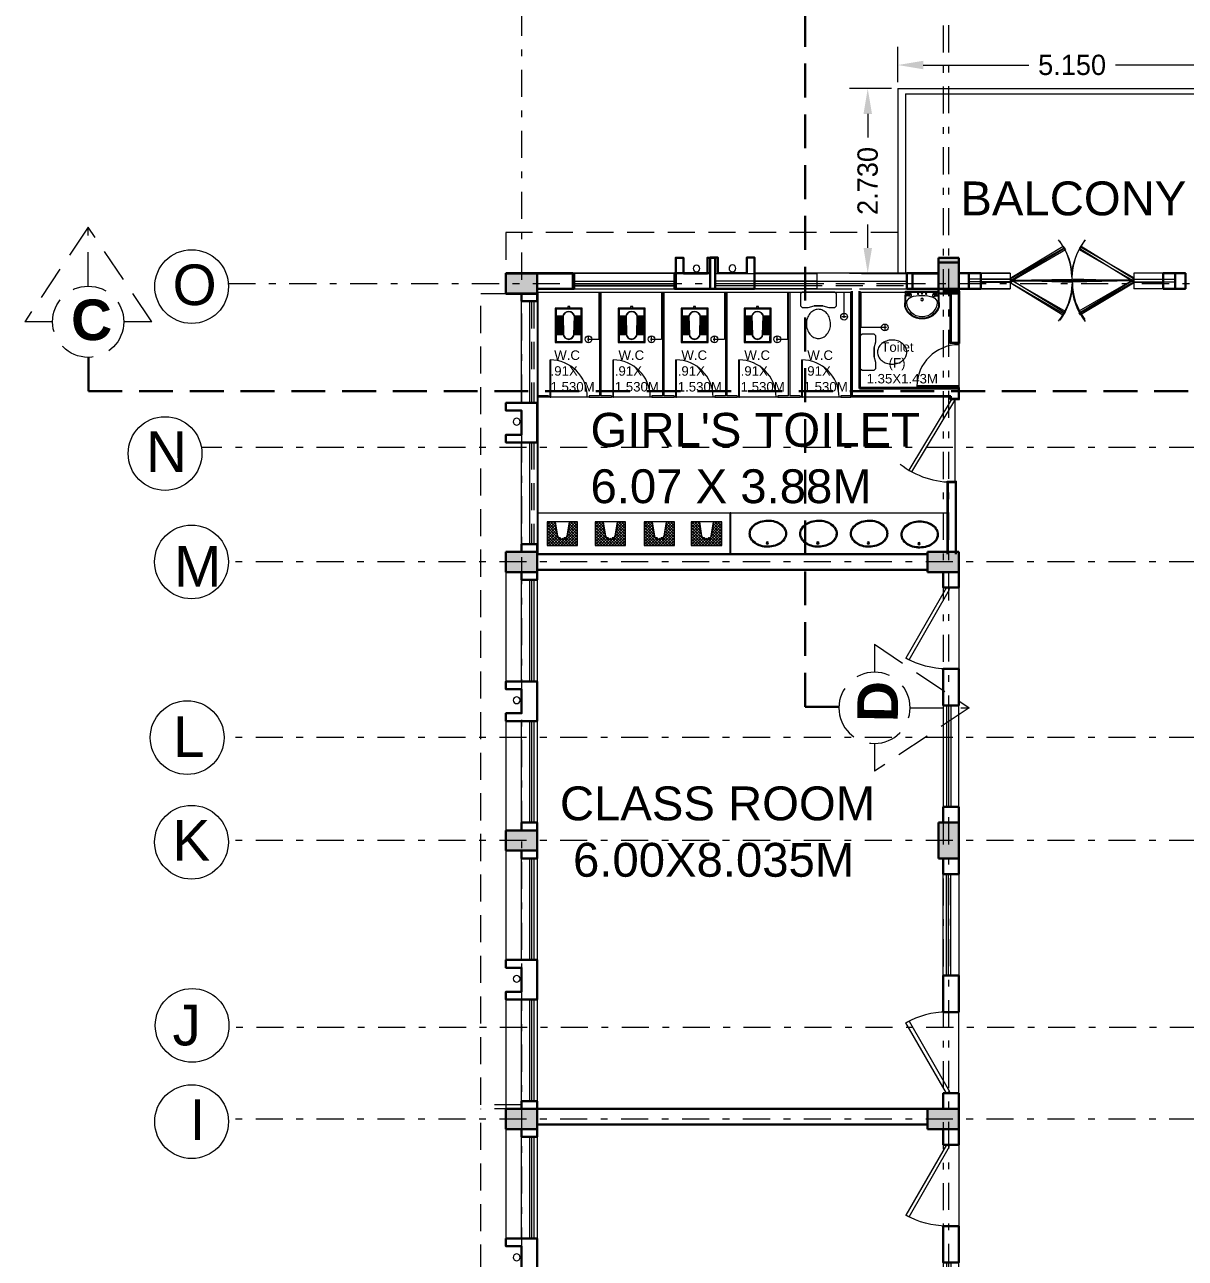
# Model space of a CAD drawing. Header units: millimetres. Extents: x 3614 to 12428, y -844 to 6844.
# Drawn here: x 5525.09 to 5542.24, y -312.44 to -294.22 of the extents above; entities that cross this region are included whole.
import ezdxf

# ---------------------------------------------------------------- set-up
doc = ezdxf.new("R2010")
doc.units = ezdxf.units.MM
doc.header["$LTSCALE"] = 40
doc.header["$MEASUREMENT"] = 0
doc.header["$PDMODE"] = 32
doc.header["$PDSIZE"] = 0.02
for name, pattern in [('CENTER2', [1.125, 0.75, -0.125, 0.125, -0.125]), ('DASHDOT', [1, 0.5, -0.25, 0, -0.25]), ('DASHED', [0.75, 0.5, -0.25]), ('DASHED2', [0.375, 0.25, -0.125])]:
    doc.linetypes.add(name, pattern=pattern)
doc.layers.get('0').update_dxf_attribs({"linetype": 'CONTINUOUS', "lineweight": 20})
doc.layers.get('Defpoints').update_dxf_attribs({"linetype": 'CONTINUOUS', "lineweight": 20})
for name, color, linetype, lineweight in [('CLL LEV.', 15, 'CONTINUOUS', 18), ('Column', 252, 'CONTINUOUS', 30), ('Column Hatch', 253, 'CONTINUOUS', 13), ('CUBICAL TOILET', 160, 'CONTINUOUS', 15), ('Dim', 220, 'CONTINUOUS', 15), ('Door', 54, 'CONTINUOUS', 18), ('elevation', 7, 'CONTINUOUS', 9), ('Fixture', 44, 'CONTINUOUS', 15), ('Furniture', 13, 'CONTINUOUS', 15), ('GRID', 134, 'DASHDOT', 13), ('GRID TEXT', 134, 'CENTER2', 13), ('Hidden', 30, 'DASHED', 18), ('Plaster', 141, 'CONTINUOUS', 5), ('Section', 72, 'DASHED2', 30), ('TEXT', 7, 'CONTINUOUS', 20), ('Ventilator', 6, 'DASHED', 18), ('Wall', 7, 'CONTINUOUS', 30), ('Window', 150, 'CONTINUOUS', 15), ('Window-Wall', 7, 'CONTINUOUS', 18)]:
    doc.layers.add(name, color=color, linetype=linetype, lineweight=lineweight)
doc.styles.add('DIM', font='arial.ttf')
doc.styles.add('L120', font='simplex.shx', dxfattribs={"height": 1})
doc.styles.add('Tabrej', font='GOTHIC.TTF')
doc.styles.add('Tabrej.', font='GOTHIC.TTF', dxfattribs={"height": 1})
doc.dimstyles.new('DIMEN', dxfattribs={"dimtxt": 0.2, "dimasz": 0.25, "dimexe": 0.18, "dimexo": 0.0625, "dimgap": 0.09, "dimtad": 0, "dimdec": 3, "dimzin": 0, "dimdsep": 46, "dimtxsty": 'Tabrej', "dimcen": 0, "dimclrd": 256, "dimclre": 256, "dimclrt": 7, "dimadec": 0, "dimazin": 0, "dimtfac": 1, "dimtdec": 3, "dimtofl": 0, "dimtmove": 0, "dimatfit": 1, "dimfxl": 0, "dimtolj": 1, "dimtzin": 0, "dimlwd": -1, "dimlwe": -1, "dimarcsym": 0})

# ---------------------------------------------------------------- blocks, each defined once
blk = doc.blocks.new('COLUMN 546')
at = {"layer": 'Column Hatch'}
h = blk.add_hatch(color=0, dxfattribs=at)
h.dxf.hatch_style = 1
h.paths.add_polyline_path([(0, 0), (0.3, 0), (0.3, 0.46), (0, 0.46)])
at = {"layer": 'Column'}
for p, q in [((0.3, 0.46), (0, 0.46)), ((0, 0.46), (0, 0)), ((0.3, 0), (0.3, 0.46)), ((0, 0), (0.3, 0))]:
    blk.add_line(p, q, dxfattribs=at)
blk = doc.blocks.new('VENT 2')
at = {"layer": 'Ventilator', "linetype": 'Continuous', "ltscale": 0.02}
for p, q in [((0, 0.182), (1.5, 0.182)), ((0, 0.152), (1.5, 0.152))]:
    blk.add_line(p, q, dxfattribs=at)
at = {"layer": 'Window-Wall'}
for p, q in [((0, 0.23), (1.5, 0.23)), ((0, 0), (0, 0.23)), ((1.5, 0.23), (1.5, 0)), ((0, 0.115), (1.5, 0.115)), ((1.5, 0), (0, 0))]:
    blk.add_line(p, q, dxfattribs=at)
blk = doc.blocks.new('*U18')
for p, q in [((0, 0), (0, -6)), ((40, 0), (40, -6))]:
    blk.add_line(p, q)
blk.add_lwpolyline([(0, 0), (34.64, 20), (35.52, 18.48), (0.87, -1.52)], close=True)
blk.add_arc((0, 0), 40, 0, 30)
blk = doc.blocks.new('DOOR1')
at = {"layer": 'Door'}
blk.add_line((0, 0), (1.2, 0), dxfattribs=at)
at = {"layer": 'Door', "xscale": 0.0300000000000013, "yscale": 0.0300000000000013, "zscale": 0.0300000000000013}
blk.add_blockref('*U18', (0, 0.18), dxfattribs=at)
blk = doc.blocks.new('class 1')
at = {"layer": 'Wall'}
for points in [[(0.23, -0.035), (0, -0.035), (0, -0.265), (0.23, -0.265), (0.23, -0.035)], [(0.23, -1.465), (0, -1.465), (0, -2.005), (0.23, -2.005), (0.23, -1.465)], [(0.23, -3.505), (0, -3.505), (0, -3.735), (0.23, -3.735), (0.23, -3.505)]]:
    blk.add_lwpolyline(points, dxfattribs=at)
at = {"layer": 'Wall', "rotation": 270}
for name, p in [('DOOR1', (0, -0.265)), ('VENT 2', (0, -2.005))]:
    blk.add_blockref(name, p, dxfattribs=at)
blk = doc.blocks.new('WINDOW 1')
at = {"layer": 'CLL LEV.'}
for p, q in [((-0.115, -0.23), (-0.115, -0.46)), ((1.615, -0.23), (1.615, -0.46)), ((-0.115, -0.46), (1.615, -0.46))]:
    blk.add_line(p, q, dxfattribs=at)
at = {"layer": 'Window'}
for p, q in [((0, -0.051), (1.5, -0.051)), ((0, -0.081), (1.5, -0.081))]:
    blk.add_line(p, q, dxfattribs=at)
at = {"layer": 'Window-Wall'}
for p, q in [((0, 0), (1.5, 0)), ((0, -0.23), (0, 0)), ((1.5, 0), (1.5, -0.23)), ((0, -0.115), (1.5, -0.115)), ((1.5, -0.23), (0, -0.23))]:
    blk.add_line(p, q, dxfattribs=at)
blk = doc.blocks.new('SHAFT2')
at = {"layer": 'Fixture'}
blk.add_circle((0.302, 0.307), 0.05, dxfattribs=at)
at = {"layer": 'Wall'}
blk.add_lwpolyline([(0, 0.585), (0.46, 0.585), (0.46, 0.47), (0.23, 0.47), (0.23, 0.115), (0.46, 0.115), (0.46, 0), (0, 0), (0, 0.585)], dxfattribs=at)
blk = doc.blocks.new('COLM 530')
at = {"layer": 'Column Hatch'}
h = blk.add_hatch(color=0, dxfattribs=at)
h.dxf.hatch_style = 1
h.paths.add_polyline_path([(5443.518, -633.795), (5443.218, -633.795), (5443.218, -634.325), (5443.518, -634.325)])
at = {"layer": 'Column'}
for p, q in [((5443.518, -633.795), (5443.218, -633.795)), ((5443.218, -633.795), (5443.218, -634.325)), ((5443.518, -634.325), (5443.518, -633.795)), ((5443.218, -634.325), (5443.518, -634.325))]:
    blk.add_line(p, q, dxfattribs=at)
blk = doc.blocks.new('Door - Left Hung 36 in.')
at = {"layer": 'Door'}
blk.add_line((0.75, -1.3), (35.93, -1.3), dxfattribs=at)
blk.add_lwpolyline([(0.75, -1.3), (0, 0), (31.18, 18), (31.93, 16.7)], close=True, dxfattribs=at)
blk.add_arc((0, 0), 36, 0, 37.31013, dxfattribs=at)
blk = doc.blocks.new('BDHVBFH')
at = {"layer": 'Section', "color": 7, "linetype": 'ByBlock', "lineweight": 20, "ltscale": 0.05}
for p, q in [((5432.399, -574.787), (5431.461, -576.186)), ((5432.399, -575.66), (5432.399, -574.787)), ((5433.338, -576.186), (5432.399, -574.787)), ((5431.873, -576.186), (5431.461, -576.186)), ((5433.338, -576.186), (5432.925, -576.186))]:
    blk.add_line(p, q, dxfattribs=at)
blk.add_circle((5432.399, -576.186), 0.526, dxfattribs=at)
blk = doc.blocks.new('SEC CC')
at = {"layer": 'Section', "ltscale": 0.05}
for p, q in [((5650.526, -526.426), (5650.526, -525.926)), ((5675.879, -526.426), (5675.879, -525.926)), ((5650.526, -526.426), (5675.879, -526.426))]:
    blk.add_line(p, q, dxfattribs=at)
at = {"layer": 'Section'}
for p in [(218.124, 50.786), (243.496, 50.786)]:
    blk.add_blockref('BDHVBFH', p, dxfattribs=at)
at = {"layer": 'Section', "char_height": 0.6, "attachment_point": 1, "rotation": 1.0017, "style": 'Tabrej'}
for s, insert in [('{\\fArial|b1|i0|c0|p34;C}', (5650.265, -525.077)), ("{\\fArial|b1|i0|c0|p34;C'}", (5675.585, -525.134))]:
    blk.add_mtext_dynamic_manual_height_columns(s, width=20.54056, gutter_width=5, heights=[0], dxfattribs=dict(at, insert=insert))
blk = doc.blocks.new('SEC DD')
at = {"layer": 'Section', "ltscale": 0.05}
for p, q in [((5719.78, -533.24), (5719.78, -532.74)), ((5733.893, -533.24), (5733.893, -532.74)), ((5719.78, -533.24), (5733.893, -533.24))]:
    blk.add_line(p, q, dxfattribs=at)
at = {"layer": 'Section'}
blk.add_blockref('BDHVBFH', (287.365, 43.972), dxfattribs=at)
at = {"layer": 'Section', "xscale": 0.8901284446376274, "yscale": 0.8901284446376274, "zscale": 0.8901284446376274}
blk.add_blockref('BDHVBFH', (898.22, -19.336), dxfattribs=at)
at = {"layer": 'Section', "char_height": 0.6, "attachment_point": 1, "rotation": 1.0017, "style": 'Tabrej'}
for s, insert in [('{\\fArial|b1|i0|c0|p34;D}', (5719.549, -531.871)), ("{\\fArial|b1|i0|c0|p34;D'}", (5733.532, -531.866))]:
    blk.add_mtext_dynamic_manual_height_columns(s, width=20.54056, gutter_width=5, heights=[0], dxfattribs=dict(at, insert=insert))
blk = doc.blocks.new('*D606')
at = {"layer": 'Defpoints', "color": 0, "ltscale": 0.05, "transparency": 16777216}
for p in [(5543.142, -294.813), (5537.992, -295.161), (5543.142, -295.161)]:
    blk.add_point(p, dxfattribs=at)
at = {"layer": 'Dim', "ltscale": 0.05, "transparency": 16777216}
for p, q in [((5537.992, -295.067), (5537.992, -294.543)), ((5543.142, -295.067), (5543.142, -294.543)), ((5538.367, -294.813), (5539.926, -294.813)), ((5542.767, -294.813), (5541.207, -294.813))]:
    blk.add_line(p, q, dxfattribs=at)
for points in [[(5538.367, -294.751), (5538.367, -294.876), (5537.992, -294.813)], [(5542.767, -294.751), (5542.767, -294.876), (5543.142, -294.813)]]:
    blk.add_solid(points, dxfattribs=at)
at = {"layer": 'Dim', "color": 7, "ltscale": 0.05, "transparency": 16777216, "insert": (5540.567, -294.813), "char_height": 0.3, "attachment_point": 5, "style": 'Tabrej'}
blk.add_mtext('\\A1;5.150', dxfattribs=at)
blk = doc.blocks.new('*D607')
at = {"layer": 'Defpoints', "color": 0, "ltscale": 0.05, "transparency": 16777216}
for p in [(5537.992, -295.161), (5537.547, -297.891), (5537.992, -297.891)]:
    blk.add_point(p, dxfattribs=at)
at = {"layer": 'Dim', "ltscale": 0.05, "transparency": 16777216}
for p, q in [((5537.898, -295.161), (5537.277, -295.161)), ((5537.547, -295.536), (5537.547, -295.883)), ((5537.547, -297.516), (5537.547, -297.169)), ((5537.898, -297.891), (5537.277, -297.891))]:
    blk.add_line(p, q, dxfattribs=at)
for points in [[(5537.485, -295.536), (5537.61, -295.536), (5537.547, -295.161)], [(5537.485, -297.516), (5537.61, -297.516), (5537.547, -297.891)]]:
    blk.add_solid(points, dxfattribs=at)
at = {"layer": 'Dim', "color": 7, "ltscale": 0.05, "transparency": 16777216, "insert": (5537.547, -296.526), "char_height": 0.3, "attachment_point": 5, "rotation": 90, "style": 'Tabrej'}
blk.add_mtext('\\A1;2.730', dxfattribs=at)
blk = doc.blocks.new('GRID TY6')
at = {"layer": 'GRID', "lineweight": 18, "ltscale": 0.02}
for p, q in [((5437.0578, -290.0307), (5437.0578, -340.9309)), ((5443.2878, -290.2754), (5443.2878, -340.9309)), ((5443.3678, -290.2724), (5443.3678, -340.9309)), ((5432.7255, -295.8856), (5508.2295, -295.8856)), ((5508.2295, -300.0006), (5432.7255, -300.0006)), ((5508.2295, -304.1156), (5432.7249, -304.1156)), ((5508.2295, -308.2306), (5432.7255, -308.2306))]:
    blk.add_line(p, q, dxfattribs=at)
at = {"layer": 'GRID', "color": 190, "lineweight": 18, "ltscale": 0.02}
for p, q in [((5508.2295, -298.3106), (5432.3268, -298.3106)), ((5508.2295, -302.5959), (5432.6614, -302.5959)), ((5508.2388, -306.8766), (5432.6783, -306.8766))]:
    blk.add_line(p, q, dxfattribs=at)
at = {"layer": 'GRID TEXT', "linetype": 'ByBlock', "lineweight": 20, "ltscale": 0.05}
for centre in [(5432.1828, -295.9325), (5432.1807, -300.0006), (5432.1807, -304.141), (5432.1826, -308.2692)]:
    blk.add_circle(centre, 0.5447, dxfattribs=at)
at = {"layer": 'GRID TEXT', "color": 190, "linetype": 'ByBlock', "lineweight": 20, "ltscale": 0.05}
for centre in [(5431.7893, -298.3993), (5432.1167, -302.5959), (5432.1901, -306.8479)]:
    blk.add_circle(centre, 0.5447, dxfattribs=at)
at = {"layer": 'GRID TEXT', "linetype": 'ByBlock', "lineweight": 20, "ltscale": 0.05, "char_height": 0.6, "attachment_point": 1, "style": 'Tabrej.'}
for s, insert in [('{\\fArial|b0|i0|c0|p34;O}', (5431.9008, -295.6064)), ('{\\fArial|b0|i0|c0|p34;M}', (5431.924, -299.7662))]:
    blk.add_mtext_dynamic_manual_height_columns(s, width=2.477927, gutter_width=5, heights=[0], dxfattribs=dict(at, insert=insert))
at = {"layer": 'GRID TEXT', "color": 190, "lineweight": 18, "ltscale": 0.05, "char_height": 0.6, "attachment_point": 1, "style": 'Tabrej.'}
for s, insert in [('{\\fArial|b0|i0|c0|p34;N}', (5431.5073, -298.0732)), ('{\\fArial|b0|i0|c0|p34;J}', (5431.9006, -306.5429))]:
    blk.add_mtext_dynamic_manual_height_columns(s, width=2.477927, gutter_width=5, heights=[0], dxfattribs=dict(at, insert=insert))
at = {"layer": 'GRID TEXT', "color": 190, "linetype": 'ByBlock', "lineweight": 20, "ltscale": 0.05, "insert": (5431.908, -302.2807), "char_height": 0.6, "attachment_point": 1, "style": 'Tabrej.'}
blk.add_mtext_dynamic_manual_height_columns('{\\fArial|b0|i0|c0|p34;L}', width=2.477927, gutter_width=5, heights=[0], dxfattribs=at)
at = {"layer": 'GRID TEXT', "lineweight": 18, "ltscale": 0.05, "char_height": 0.6, "attachment_point": 1, "style": 'Tabrej.'}
for s, insert in [('{\\fArial|b0|i0|c0|p34;K}', (5431.8987, -303.8149)), ('{\\fArial|b0|i0|c0|p34;I}', (5432.1532, -307.94))]:
    blk.add_mtext_dynamic_manual_height_columns(s, width=2.477927, gutter_width=5, heights=[0], dxfattribs=dict(at, insert=insert))
blk = doc.blocks.new('SHAFT')
at = {"layer": 'Fixture'}
blk.add_circle((-0.328, 0.302), 0.05, dxfattribs=at)
at = {"layer": 'Wall'}
blk.add_lwpolyline([(-0.655, 0), (-0.655, 0.46), (-0.54, 0.46), (-0.54, 0.23), (-0.115, 0.23), (-0.115, 0.46), (0, 0.46), (0, 0), (-0.655, 0)], dxfattribs=at)
blk = doc.blocks.new('RSA CL6')
for p, q in [((5.51, 3.48), (5.51, 7.28)), ((5.91, 3.47), (5.91, 7.28)), ((6.3, 3.46), (6.3, 7.28)), ((6.69, 3.45), (6.69, 7.28)), ((7.09, 3.44), (7.09, 7.28)), ((7.48, 3.43), (7.48, 7.28)), ((7.87, 3.42), (7.87, 7.28)), ((8.27, 3.41), (8.27, 7.28)), ((8.66, 3.4), (8.66, 7.28)), ((9.06, 3.39), (9.06, 7.28)), ((9.45, 3.38), (9.45, 7.28)), ((9.84, 3.37), (9.84, 7.28)), ((10.24, 3.36), (10.24, 7.28)), ((10.63, 3.35), (10.63, 7.28)), ((11.02, 3.34), (11.02, 7.28)), ((11.42, 3.33), (11.42, 7.28)), ((11.81, 3.32), (11.81, 7.28)), ((12.2, 3.31), (12.2, 7.28)), ((12.6, 3.31), (12.6, 7.28)), ((12.99, 3.3), (12.99, 7.28)), ((13.39, 3.29), (13.39, 7.28)), ((13.78, 3.28), (13.78, 7.28)), ((14.17, 3.27), (14.17, 7.28)), ((14.57, 3.26), (14.57, 7.28)), ((14.96, 3.25), (14.96, 7.28)), ((15.35, 3.24), (15.35, 7.28)), ((15.75, 3.23), (15.75, 7.28)), ((16.14, 3.22), (16.14, 7.28)), ((16.14, 7.28), (16.14, 3.22)), ((5.51, -7.28), (5.51, -3.47)), ((5.91, -7.28), (5.91, -3.45)), ((6.3, -7.28), (6.3, -3.44)), ((6.69, -7.28), (6.69, -3.43)), ((7.09, -7.28), (7.09, -3.42)), ((7.48, -7.28), (7.48, -3.41)), ((7.87, -7.28), (7.87, -3.4)), ((8.27, -7.28), (8.27, -3.39)), ((8.66, -7.28), (8.66, -3.38)), ((9.06, -7.28), (9.06, -3.37)), ((9.45, -7.28), (9.45, -3.36)), ((9.84, -7.28), (9.84, -3.34)), ((10.24, -7.28), (10.24, -3.33)), ((10.63, -7.28), (10.63, -3.32)), ((11.02, -7.28), (11.02, -3.31)), ((11.42, -7.28), (11.42, -3.3)), ((11.81, -7.28), (11.81, -3.29)), ((12.2, -7.28), (12.2, -3.28)), ((12.6, -7.28), (12.6, -3.27)), ((12.99, -7.28), (12.99, -3.26)), ((13.39, -7.28), (13.39, -3.24)), ((13.78, -7.28), (13.78, -3.23)), ((14.17, -7.28), (14.17, -3.22)), ((14.57, -7.28), (14.57, -3.21)), ((14.96, -7.28), (14.96, -3.2)), ((15.35, -7.28), (15.35, -3.19)), ((15.75, -7.28), (15.75, -3.18)), ((16.14, -3.17), (16.14, -7.28)), ((16.14, -7.28), (16.14, -3.17))]:
    blk.add_line(p, q)
for points in [[(0.79, 7.87), (20.87, 7.87), (20.87, -7.87), (0.79, -7.87)], [(1.38, 7.28), (20.28, 7.28), (20.28, -7.28), (1.38, -7.28)]]:
    blk.add_lwpolyline(points, close=True)
blk.add_lwpolyline([(0.79, -0.59), (0, -0.59), (0, 0.59), (0.79, 0.59)])
for points in [[(5.51, 3.48), (16.14, 3.22, -0.899983), (16.14, -3.17), (5.54, -3.47, -0.799392)], [(5.53, 3.28), (16.13, 3.02, -0.897689), (16.12, -2.97), (5.56, -3.27, -0.793494), (5.53, 3.28)]]:
    blk.add_lwpolyline(points, format="xyb", close=True)
blk = doc.blocks.new('ENGLISH SHEET')
at = {"layer": 'Fixture'}
for p, q in [((4663.798, 251.204), (4663.773, 251.179)), ((4663.773, 251.179), (4663.773, 250.696)), ((4663.976, 251.204), (4663.798, 251.204)), ((4664.002, 251.179), (4663.976, 251.204)), ((4664.002, 251.09), (4664.002, 251.179)), ((4663.976, 251.001), (4664.002, 251.09)), ((4663.976, 250.874), (4663.976, 251.001)), ((4663.976, 251.001), (4663.976, 250.874)), ((4664.002, 250.785), (4663.976, 250.874)), ((4664.002, 250.696), (4664.002, 250.785)), ((4663.773, 250.696), (4663.798, 250.67)), ((4663.798, 250.67), (4663.976, 250.67)), ((4663.976, 250.67), (4664.002, 250.696))]:
    blk.add_line(p, q, dxfattribs=at)
blk.add_lwpolyline([(4664.459, 250.937, 0.117036), (4664.443, 251.003, 0.104338), (4664.396, 251.063, 0.09029), (4664.321, 251.105, 0.09898), (4664.243, 251.115, 0.08237), (4664.159, 251.101, 0.09029), (4664.09, 251.063, 0.104338), (4664.043, 251.003, 0.117036), (4664.027, 250.937, 0.117036), (4664.043, 250.871, 0.104338), (4664.09, 250.811, 0.09029), (4664.159, 250.773, 0.08237), (4664.243, 250.759, 0.08237), (4664.327, 250.773, 0.09029), (4664.396, 250.811, 0.104338), (4664.443, 250.871, 0.117036)], format="xyb", close=True, dxfattribs=at)
blk = doc.blocks.new('RSA BASIN 9')
for points in [[(-0.1, -16.2, 0.340881), (10.04, -9, 0.074195), (10.06, -8.89), (9.53, 0), (-9.54, 0), (-10.02, -8.77, 0.082611), (-9.96, -9.15, 0.330812), (-0.1, -16.2)], [(0, -15.03, 0.391482), (8.86, -6.67, 0.252869), (6.53, -3.51, 0.087242), (0.02, -2.46, 0.079484), (-6.53, -3.51, 0.2542), (-8.82, -6.67, 0.39026), (0, -15.03)], [(-8.57, -1.96, -0.907437), (-8.45, -1.81), (-7.52, -2.57, -0.907437), (-7.64, -2.72)], [(-8.2, -1.64, -0.907437), (-8.07, -1.49), (-7.14, -2.25, -0.907437), (-7.27, -2.4)], [(-7.82, -1.32, -0.907437), (-7.7, -1.17), (-6.77, -1.93, -0.907437), (-6.89, -2.08)], [(7.82, -1.32, 0.907437), (7.7, -1.17), (6.77, -1.93, 0.907437), (6.89, -2.08)], [(8.2, -1.64, 0.907437), (8.07, -1.49), (7.14, -2.25, 0.907437), (7.27, -2.4)], [(8.57, -1.96, 0.907437), (8.45, -1.81), (7.52, -2.57, 0.907437), (7.64, -2.72)]]:
    blk.add_lwpolyline(points, format="xyb", close=True)
for points in [[(-5.93, -3.31), (-6.16, -2.95, -0.183787), (-6.22, -2.68, 0.126662), (-6.25, -2.43), (-6.59, -1.44, 0.35453), (-7.05, -0.98), (-8.75, -0.98, 0.414214), (-9.14, -1.37), (-9.56, -9.09, 0.329849), (-0.07, -15.81, 0.338736), (9.65, -8.94, 0.075632), (9.66, -8.82), (9.14, -1.37, 0.414214), (8.75, -0.98), (7.05, -0.98, 0.35453), (6.59, -1.44), (6.25, -2.43, 0.126662), (6.22, -2.68, -0.183787), (6.16, -2.95), (5.93, -3.31)], [(-6.18, -3.39), (-6.24, -3.29, 0.220542), (-6.52, -3.11), (-8.75, -2.78, -0.361119), (-9.19, -2.35)], [(6.18, -3.39), (6.24, -3.29, -0.220542), (6.52, -3.11), (8.75, -2.78, 0.358803), (9.21, -2.33, 0.358803)]]:
    blk.add_lwpolyline(points, format="xyb")
for centre, radius in [((-2.35, -1.56), 0.399), ((0, -4.82), 0.771), ((0, -4.82), 0.602), ((0, -1.23), 0.399), ((2.28, -1.51), 0.399)]:
    blk.add_circle(centre, radius)
blk = doc.blocks.new('RH 1200')
for p, q in [((21, 0), (21, 43.3)), ((21.7, 0), (21.7, 43.3)), ((-21.7, 0), (21.7, 0)), ((21.7, 0), (21, 0))]:
    blk.add_line(p, q)
at = {"extrusion": (0, 0, -1)}
blk.add_ellipse((21.7, 0), major_axis=(-30.6, 30.6), ratio=1, start_param=5.497787, end_param=7.068583, dxfattribs=at)
blk = doc.blocks.new('HJK')
at = {"layer": 'Door', "ltscale": 20}
blk.add_line((3658.233, -481.12), (3658.908, -481.12), dxfattribs=at)
at = {"layer": 'Door', "ltscale": 20, "xscale": 0.014287499999341, "yscale": 0.014287499999341, "zscale": 0.014287499999341, "rotation": 359.999999999943}
blk.add_blockref('RH 1200', (3658.571, -481.12), dxfattribs=at)
blk = doc.blocks.new('*X5')
at = {"color": 0}
for p, q in [((705, 323), (943, 561)), ((705, 365), (900, 561)), ((705, 408), (858, 561)), ((705, 450), (815, 561)), ((705, 493), (773, 561)), ((705, 535), (730, 561)), ((854, 419), (712, 561)), ((866, 449), (755, 561)), ((888, 469), (797, 561)), ((921, 479), (839, 561)), ((1145, 298), (882, 561)), ((899, 474), (985, 561)), ((1145, 340), (924, 561)), ((944, 477), (1027, 561)), ((1145, 383), (967, 561)), ((971, 462), (1070, 561)), ((990, 438), (1112, 561)), ((998, 404), (1145, 551)), ((1145, 425), (1009, 561)), ((1145, 467), (1051, 561)), ((1145, 510), (1094, 561)), ((1145, 552), (1136, 561)), ((848, 383), (705, 526)), ((842, 346), (705, 483)), ((835, 310), (705, 441)), ((705, 280), (858, 434)), ((829, 274), (705, 398)), ((705, 238), (847, 381)), ((1145, 255), (999, 401)), ((1004, 368), (1145, 508)), ((1011, 332), (1145, 466)), ((1017, 295), (1145, 423)), ((1023, 259), (1145, 381)), ((823, 237), (705, 356)), ((798, 221), (705, 314)), ((755, 221), (705, 271)), ((713, 221), (705, 229)), ((730, 221), (839, 330)), ((772, 221), (830, 279)), ((815, 221), (822, 228)), ((1137, 221), (1007, 350)), ((1095, 221), (1016, 299)), ((1052, 221), (1024, 248)), ((1029, 223), (1145, 339)), ((1069, 221), (1145, 296)), ((1112, 221), (1145, 254))]:
    blk.add_line(p, q, dxfattribs=at)
blk = doc.blocks.new('RSA CL7')
blk.add_lwpolyline([(8.86, 0), (-8.86, 0), (-8.86, -13.78), (-3.94, -13.78), (3.94, -13.78), (8.86, -13.78)], close=True)
blk.add_lwpolyline([(-4.1, -13.58), (-2.78, -5.72, -0.835943), (2.8, -5.76), (4.1, -13.58), (8.66, -13.58), (8.66, -0.2), (-8.66, -0.2), (-8.66, -13.58)], format="xyb", close=True)
blk.add_lwpolyline([(-3.94, -13.78), (-2.59, -5.75, -0.835548), (2.61, -5.79), (3.94, -13.78)], format="xyb")
for centre, start, end in [((-1.41, -4.14), 207.2135, 40.95643), ((-0.03, -3.6), 185.89987, 355.82489), ((1.47, -4.14), 140.99617, 329.34676)]:
    blk.add_arc(centre, 0.493, start, end)
at = {"xscale": 0.0393714285714286, "yscale": 0.0393714285714286, "zscale": 0.0393714285714286}
blk.add_blockref('*X5', (-36.41, -22.27), dxfattribs=at)
blk = doc.blocks.new('RSA BASIN 2')
for points in [[(10.67, -8.12, 0.12976), (9.97, -5.22, 0.106426), (7.61, -2.47, 0.084431), (4.27, -0.72, 0.073534), (0, 0, 0.073534), (-4.29, -0.55, 0.084431), (-7.7, -2.16, 0.106426), (-10.17, -4.82, 0.12976), (-10.98, -7.69, 0.12976), (-10.28, -10.59, 0.106426), (-7.92, -13.34, 0.084431), (-4.58, -15.09, 0.073534), (-0.31, -15.81, 0.073534), (3.98, -15.26, 0.084431), (7.39, -13.64, 0.106426), (9.85, -10.99, 0.12976)], [(10.08, -7.9, 0.119977), (9.45, -5.5, 0.106426), (7.25, -2.94, 0.084431), (4.08, -1.28, 0.073534), (-0.01, -0.59, 0.073534), (-4.13, -1.12, 0.084431), (-7.36, -2.65, 0.106426), (-9.66, -5.12, 0.12976), (-10.39, -7.7, 0.009633), (-10.39, -7.9, 0.119977), (-9.76, -10.31, 0.106426), (-7.57, -12.87, 0.084431), (-4.4, -14.53, 0.073534), (-0.3, -15.22, 0.073534), (3.82, -14.69, 0.084431), (7.05, -13.16, 0.106426), (9.35, -10.69, 0.12976), (10.08, -8.11, 0.009633)]]:
    blk.add_lwpolyline(points, format="xyb", close=True)
for radius in [0.7, 0.479]:
    blk.add_circle((-0.47, -2.53), radius)
blk = doc.blocks.new('rtg')
at = {"layer": 'Door', "ltscale": 0.05}
blk.add_line((5064.361, -255.623), (5064.361, -256.826), dxfattribs=at)
at = {"layer": 'Door'}
blk.add_lwpolyline([(5064.361, -255.623), (5064.317, -255.597), (5063.682, -256.65), (5063.726, -256.676)], close=True, dxfattribs=at)
blk.add_arc((5064.319, -255.593), 1.234, 231.6585, 271.9391, dxfattribs=at)
blk = doc.blocks.new('rfrwef')
at = {"layer": 'Plaster', "ltscale": 0.05}
for p, q in [((5058.973, -260.239), (5063.598, -260.239)), ((5058.973, -260.239), (5058.973, -264.098)), ((5063.598, -261.789), (5063.598, -260.239)), ((5063.737, -260.237), (5064.891, -260.237)), ((5063.737, -261.65), (5063.737, -260.237)), ((5065.203, -260.225), (5065.203, -260.999)), ((5065.064, -260.999), (5065.064, -260.26)), ((5065.203, -260.999), (5065.064, -260.999)), ((5065.203, -261.65), (5063.737, -261.65)), ((5065.203, -261.827), (5065.203, -261.65)), ((5065.064, -261.789), (5063.598, -261.789)), ((5065.064, -261.827), (5065.064, -261.789)), ((5065.064, -261.827), (5065.203, -261.827)), ((5065.019, -264.109), (5065.019, -263.032)), ((5065.019, -263.032), (5065.158, -263.032)), ((5065.158, -264.109), (5065.158, -263.032)), ((5058.973, -264.098), (5064.731, -264.098))]:
    blk.add_line(p, q, dxfattribs=at)

msp = doc.modelspace()

# ---------------------------------------------------------------- linework, layer by layer
at = {"ltscale": 0.05}
msp.add_line((5537.2988, -299.6094), (5537.2988, -299.6094), dxfattribs=at)
at = {"layer": 'CLL LEV.'}
for p, q in [((5532.4318, -299.9191), (5532.2018, -299.9191)), ((5532.4318, -299.9191), (5532.2018, -299.9191)), ((5532.4318, -300.2741), (5532.2018, -300.2741)), ((5532.4318, -300.2741), (5532.2018, -300.2741)), ((5532.4318, -302.0041), (5532.2018, -302.0041))]:
    msp.add_line(p, q, dxfattribs=at)
at = {"layer": 'CUBICAL TOILET', "ltscale": 0.01}
for p, q in [((5533.5838, -298.1682), (5533.5838, -299.6982)), ((5533.6038, -298.1682), (5533.6038, -299.6982)), ((5534.5138, -298.1682), (5534.5138, -299.6982)), ((5534.5338, -298.1682), (5534.5338, -299.6982)), ((5535.4438, -298.1682), (5535.4438, -299.6982)), ((5535.4638, -298.1682), (5535.4638, -299.6982)), ((5536.3738, -298.1682), (5536.3738, -299.6982)), ((5536.3938, -298.1682), (5536.3938, -299.6982)), ((5532.8288, -299.6982), (5532.6738, -299.6982)), ((5532.8288, -299.7182), (5532.6738, -299.7182)), ((5532.8288, -299.6982), (5532.8288, -299.7182)), ((5533.5838, -299.6982), (5533.4288, -299.6982)), ((5533.4288, -299.6982), (5533.4288, -299.7182)), ((5533.4288, -299.7182), (5533.7588, -299.7182)), ((5533.7588, -299.6982), (5533.6038, -299.6982)), ((5533.7588, -299.6982), (5533.7588, -299.7182)), ((5534.5138, -299.6982), (5534.3588, -299.6982)), ((5534.3588, -299.6982), (5534.3588, -299.7182)), ((5534.3588, -299.7182), (5534.6888, -299.7182)), ((5534.6888, -299.6982), (5534.5338, -299.6982)), ((5534.6888, -299.6982), (5534.6888, -299.7182)), ((5535.4438, -299.6982), (5535.2888, -299.6982)), ((5535.2888, -299.6982), (5535.2888, -299.7182)), ((5535.2888, -299.7182), (5535.6188, -299.7182)), ((5535.6188, -299.6982), (5535.4638, -299.6982)), ((5535.6188, -299.6982), (5535.6188, -299.7182)), ((5536.3738, -299.6982), (5536.2188, -299.6982)), ((5536.2188, -299.6982), (5536.2188, -299.7182)), ((5536.2188, -299.7182), (5536.5488, -299.7182)), ((5536.3938, -299.6214), (5536.3938, -299.6414)), ((5536.5488, -299.6982), (5536.3938, -299.6982)), ((5536.5488, -299.6982), (5536.5488, -299.7182)), ((5537.2988, -299.6982), (5537.1488, -299.6982)), ((5537.1488, -299.6982), (5537.1488, -299.7182)), ((5537.1488, -299.7182), (5537.2989, -299.7182))]:
    msp.add_line(p, q, dxfattribs=at)
at = {"layer": 'CUBICAL TOILET', "ltscale": 0.05}
for p, q in [((5535.5139, -302.0271), (5535.5139, -301.429)), ((5535.5264, -301.429), (5535.5139, -301.429)), ((5535.5264, -302.0271), (5535.5264, -301.429))]:
    msp.add_line(p, q, dxfattribs=at)
at = {"layer": 'Door'}
for p, q in [((5539.6536, -297.9928), (5541.4732, -298.0033)), ((5541.4801, -297.9907), (5539.6605, -298.0012))]:
    msp.add_line(p, q, dxfattribs=at)
at = {"layer": 'Door', "ltscale": 20}
msp.add_line((5538.8921, -298.9159), (5538.8921, -299.5909), dxfattribs=at)
at = {"layer": 'Fixture'}
for p, q in [((5532.6738, -301.429), (5535.5139, -301.429)), ((5535.5264, -301.429), (5538.7319, -301.429))]:
    msp.add_line(p, q, dxfattribs=at)
at = {"layer": 'Furniture', "ltscale": 0.05}
for p, q in [((5533.5713, -298.1682), (5533.5713, -298.8653)), ((5534.5013, -298.1682), (5534.5013, -298.8653)), ((5535.4313, -298.1682), (5535.4313, -298.8653)), ((5536.3613, -298.1682), (5536.3613, -298.8653)), ((5537.1977, -298.5467), (5537.1977, -298.1682)), ((5537.4479, -298.6893), (5537.4479, -298.1661)), ((5537.2318, -298.5308), (5537.1635, -298.5308)), ((5537.8264, -298.6893), (5537.4479, -298.6893)), ((5537.7986, -298.6552), (5537.7986, -298.7235)), ((5533.4055, -298.8653), (5533.5713, -298.8653)), ((5533.4213, -298.8994), (5533.4213, -298.8311)), ((5534.3355, -298.8653), (5534.5013, -298.8653)), ((5534.3513, -298.8994), (5534.3513, -298.8311)), ((5535.2655, -298.8653), (5535.4313, -298.8653)), ((5535.2813, -298.8994), (5535.2813, -298.8311)), ((5536.1013, -298.8931), (5536.1013, -298.8248)), ((5536.1955, -298.8653), (5536.3613, -298.8653)), ((5536.2113, -298.8994), (5536.2113, -298.8311))]:
    msp.add_line(p, q, dxfattribs=at)
for centre in [(5537.1977, -298.5308), (5537.7986, -298.6893), (5533.4213, -298.8653), (5534.3513, -298.8653), (5535.2813, -298.8653), (5536.2113, -298.8653)]:
    msp.add_circle(centre, 0.05, dxfattribs=at)
at = {"layer": 'Hidden', "ltscale": 0.02}
for p, q in [((5537.9918, -297.2891), (5532.2018, -297.2891)), ((5532.2018, -297.2891), (5532.2018, -297.8891)), ((5531.8318, -310.1721), (5531.8318, -298.1912)), ((5532.2018, -298.1912), (5531.8318, -298.1912)), ((5532.4318, -310.1721), (5531.8318, -310.1721)), ((5531.8318, -339.0391), (5531.8318, -310.2341)), ((5532.4318, -310.2341), (5531.8318, -310.2341))]:
    msp.add_line(p, q, dxfattribs=at)
at = {"layer": 'Ventilator', "ltscale": 0.02}
for p, q in [((5535.8743, -298.0411), (5538.1243, -298.0411)), ((5535.8743, -298.0711), (5538.1243, -298.0711)), ((5532.5808, -298.3041), (5532.5808, -299.8041)), ((5532.6108, -298.3041), (5532.6108, -299.8041)), ((5532.5808, -300.3891), (5532.5808, -301.8891)), ((5532.6108, -300.3891), (5532.6108, -301.8891))]:
    msp.add_line(p, q, dxfattribs=at)
at = {"layer": 'Wall', "lineweight": 20, "ltscale": 0.05}
for p, q in [((5537.9919, -295.1612), (5537.9918, -297.8912)), ((5537.9919, -295.1612), (5543.1418, -295.1612)), ((5538.1069, -295.2412), (5538.1068, -297.8912)), ((5538.1069, -295.2412), (5543.0268, -295.2412))]:
    msp.add_line(p, q, dxfattribs=at)
at = {"layer": 'Wall', "ltscale": 0.05}
for p, q in [((5537.3108, -299.7061), (5537.3106, -298.1562)), ((5537.4258, -299.5911), (5537.4256, -298.1562)), ((5538.777, -298.9159), (5538.7771, -298.1891)), ((5538.8918, -298.1891), (5538.8918, -298.9159)), ((5538.8921, -298.9159), (5538.7771, -298.9159)), ((5538.892, -298.9159), (5538.7771, -298.9159)), ((5538.8921, -299.5909), (5537.4258, -299.5911)), ((5538.8921, -299.7441), (5538.8921, -299.5909)), ((5538.7771, -299.7059), (5537.3108, -299.7061)), ((5538.7651, -299.7059), (5538.7651, -299.7059)), ((5538.7771, -299.7441), (5538.7771, -299.7059)), ((5538.7771, -299.7179), (5538.7771, -299.7179)), ((5538.7771, -299.7441), (5538.8921, -299.7441)), ((5538.732, -302.0385), (5538.7318, -300.9727)), ((5538.7318, -300.9735), (5538.8468, -300.9734)), ((5538.847, -302.0385), (5538.8468, -300.9734))]:
    msp.add_line(p, q, dxfattribs=at)
at = {"layer": 'Wall'}
for p, q in [((5538.6618, -298.1562), (5538.8918, -298.1562)), ((5532.6618, -302.0391), (5538.4318, -302.0391)), ((5538.4318, -302.2691), (5532.6618, -302.2691)), ((5532.6618, -302.2691), (5538.4318, -302.2691)), ((5538.6618, -306.5341), (5538.8918, -306.5341)), ((5538.4318, -310.2341), (5532.6618, -310.2341)), ((5538.4318, -310.4641), (5532.6618, -310.4641))]:
    msp.add_line(p, q, dxfattribs=at)
for points in [[(5532.6618, -298.1191), (5532.6618, -297.8891), (5533.1906, -297.8891), (5533.1906, -298.1191), (5532.6618, -298.1191)], [(5534.6906, -298.1191), (5534.6906, -297.8891), (5535.2193, -297.8891), (5535.2193, -298.1191), (5534.6906, -298.1191)], [(5538.1243, -298.1191), (5538.1243, -297.8891), (5538.5918, -297.8891), (5538.5918, -298.1191), (5538.1243, -298.1191)], [(5532.4318, -298.1891), (5532.4318, -298.3041), (5532.6618, -298.3041), (5532.6618, -298.1891), (5532.4318, -298.1891)], [(5532.4318, -298.3041), (5532.4318, -298.1891), (5532.6618, -298.1891), (5532.6618, -298.3041), (5532.4318, -298.3041)], [(5532.4318, -298.1891), (5532.4318, -298.3041), (5532.6618, -298.3041), (5532.6618, -298.1891), (5532.4318, -298.1891)], [(5532.4318, -298.3041), (5532.4318, -298.1891), (5532.6618, -298.1891), (5532.6618, -298.3041), (5532.4318, -298.3041)], [(5532.4318, -302.0041), (5532.4318, -301.8891), (5532.6618, -301.8891), (5532.6618, -302.0041), (5532.4318, -302.0041)], [(5532.4318, -302.0041), (5532.4318, -301.8891), (5532.6618, -301.8891), (5532.6618, -302.0041), (5532.4318, -302.0041)], [(5532.4318, -302.3041), (5532.4318, -302.4191), (5532.6618, -302.4191), (5532.6618, -302.3041), (5532.4318, -302.3041)], [(5532.4318, -302.4191), (5532.4318, -302.3041), (5532.6618, -302.3041), (5532.6618, -302.4191), (5532.4318, -302.4191)], [(5538.6618, -302.3041), (5538.8918, -302.3041), (5538.8918, -302.5341), (5538.6618, -302.5341), (5538.6618, -302.3041)], [(5538.6618, -303.7341), (5538.8918, -303.7341), (5538.8918, -304.2741), (5538.6618, -304.2741), (5538.6618, -303.7341)], [(5538.6618, -305.7741), (5538.8918, -305.7741), (5538.8918, -306.0041), (5538.6618, -306.0041), (5538.6618, -305.7741)], [(5532.4318, -306.1191), (5532.4318, -306.0041), (5532.6618, -306.0041), (5532.6618, -306.1191), (5532.4318, -306.1191)], [(5532.4318, -306.4191), (5532.4318, -306.5341), (5532.6618, -306.5341), (5532.6618, -306.4191), (5532.4318, -306.4191)], [(5532.4318, -306.5341), (5532.4318, -306.4191), (5532.6618, -306.4191), (5532.6618, -306.5341), (5532.4318, -306.5341)], [(5538.6618, -306.7641), (5538.8918, -306.7641), (5538.8918, -306.5341), (5538.6618, -306.5341), (5538.6618, -306.7641)], [(5538.6618, -308.8041), (5538.8918, -308.8041), (5538.8918, -308.2641), (5538.6618, -308.2641), (5538.6618, -308.8041)], [(5532.4318, -310.2341), (5532.4318, -310.1191), (5532.6618, -310.1191), (5532.6618, -310.2341), (5532.4318, -310.2341)], [(5538.6618, -310.2341), (5538.8918, -310.2341), (5538.8918, -310.0041), (5538.6618, -310.0041), (5538.6618, -310.2341)], [(5532.4318, -310.5341), (5532.4318, -310.6491), (5532.6618, -310.6491), (5532.6618, -310.5341), (5532.4318, -310.5341)], [(5532.4318, -310.6491), (5532.4318, -310.5341), (5532.6618, -310.5341), (5532.6618, -310.6491), (5532.4318, -310.6491)]]:
    msp.add_lwpolyline(points, dxfattribs=at)
at = {"layer": 'Wall', "ltscale": 0.05}
for points in [[(5533.2093, -298.1215), (5532.6618, -298.1215), (5532.6618, -297.8912), (5533.2093, -297.8912)], [(5538.2068, -297.8912), (5538.5918, -297.8912), (5538.5918, -298.1211), (5538.2068, -298.1211)], [(5538.8919, -297.887), (5539.0419, -297.887), (5539.0419, -298.1191), (5538.8919, -298.1191)], [(5542.2419, -297.887), (5542.0919, -297.887), (5542.0919, -298.1191), (5542.2419, -298.1191)]]:
    msp.add_lwpolyline(points, close=True, dxfattribs=at)
for points in [[(5539.2194, -298.1191), (5538.8919, -298.1191), (5538.8919, -297.8891), (5539.2194, -297.8891), (5539.2194, -298.1191)], [(5541.9143, -298.1191), (5542.2418, -298.1191), (5542.2418, -297.8891), (5541.9143, -297.8891), (5541.9143, -298.1191)]]:
    msp.add_lwpolyline(points, dxfattribs=at)
at = {"layer": 'Window', "ltscale": 0.05}
for p, q in [((5539.6512, -297.8891), (5539.2194, -297.8891)), ((5539.6512, -297.8891), (5539.6512, -298.1191)), ((5541.9143, -297.8891), (5541.4798, -297.8891)), ((5541.4798, -297.8891), (5541.4798, -298.1191)), ((5539.6539, -297.9759), (5539.0419, -297.9759)), ((5539.6539, -298.0176), (5539.0419, -298.0176)), ((5539.2194, -297.978), (5539.6512, -297.978)), ((5539.2194, -298.0197), (5539.6512, -298.0197)), ((5539.6512, -298.1191), (5539.2194, -298.1191)), ((5541.4798, -297.978), (5541.9143, -297.978)), ((5541.4798, -298.0197), (5541.9143, -298.0197)), ((5541.9143, -298.1191), (5541.4798, -298.1191)), ((5541.4799, -297.9759), (5542.0919, -297.9759)), ((5541.4799, -298.0176), (5542.0919, -298.0176))]:
    msp.add_line(p, q, dxfattribs=at)
at = {"layer": 'Window-Wall'}
for p, q in [((5532.6618, -297.8891), (5535.2193, -297.8891)), ((5533.1906, -297.8891), (5533.0756, -297.8891)), ((5534.6906, -297.8891), (5534.8056, -297.8891)), ((5538.1243, -297.8891), (5535.8743, -297.8891)), ((5535.8743, -297.8891), (5535.8743, -298.1191)), ((5537.4568, -297.8912), (5538.2068, -297.8912)), ((5538.1243, -298.1191), (5538.1243, -297.8891)), ((5538.1243, -297.8891), (5538.2393, -297.8891)), ((5538.1243, -297.8912), (5538.2393, -297.8912)), ((5538.2068, -297.8912), (5538.2068, -298.1212)), ((5535.8743, -298.0041), (5538.1243, -298.0041)), ((5535.8743, -298.1191), (5537.3106, -298.1191)), ((5537.4256, -298.1191), (5538.1243, -298.1191)), ((5532.4318, -298.3041), (5532.6618, -298.3041)), ((5532.4318, -299.8041), (5532.4318, -298.3041)), ((5532.4318, -298.3041), (5532.6618, -298.3041)), ((5532.5468, -298.3041), (5532.5468, -299.8041)), ((5532.6618, -298.3041), (5532.6618, -299.8041)), ((5532.6618, -299.8041), (5532.4318, -299.8041)), ((5532.6618, -299.8041), (5532.4318, -299.8041)), ((5532.4318, -301.8891), (5532.4318, -300.3891)), ((5532.4318, -300.3891), (5532.6618, -300.3891)), ((5532.4318, -301.8891), (5532.4318, -300.3891)), ((5532.4318, -300.3891), (5532.6618, -300.3891)), ((5532.5468, -300.3891), (5532.5468, -301.8891)), ((5532.6618, -300.3891), (5532.6618, -301.8891)), ((5532.6618, -301.8891), (5532.4318, -301.8891)), ((5532.6618, -301.8891), (5532.4318, -301.8891))]:
    msp.add_line(p, q, dxfattribs=at)
at = {"layer": 'Window-Wall', "ltscale": 0.05}
for p, q in [((5539.0419, -297.887), (5539.6539, -297.887)), ((5539.6539, -297.887), (5539.6539, -298.1191)), ((5542.0919, -297.887), (5541.4799, -297.887)), ((5541.4799, -297.887), (5541.4799, -298.1191)), ((5539.0422, -298.1191), (5539.6539, -298.1191)), ((5542.0915, -298.1191), (5541.4799, -298.1191))]:
    msp.add_line(p, q, dxfattribs=at)

# ---------------------------------------------------------------- block references
for name, p in [('GRID TY6', (95.374, -2.1535)), ('COLM 530', (95.374, 327.7908))]:
    msp.add_blockref(name, p)
at = {"linetype": 'ByBlock', "extrusion": (0, 0, -1), "zscale": -1, "rotation": 90.00000000000001}
msp.add_blockref('SHAFT2', (-5534.7093, -298.1215), dxfattribs=at)
at = {"color": 7, "extrusion": (0, 0, -1), "zscale": -1}
msp.add_blockref('COLUMN 546', (-5538.8918, -298.1212), dxfattribs=at)
at = {"color": 7, "extrusion": (0, 0, -1), "zscale": -1, "rotation": 270}
msp.add_blockref('COLUMN 546', (-5532.6618, -297.8912), dxfattribs=at)
at = {"linetype": 'ByBlock', "xscale": -1}
for name, p in [('SHAFT2', (5532.6618, -300.3891)), ('class 1', (5538.8918, -310.4991))]:
    msp.add_blockref(name, p, dxfattribs=at)
at = {"color": 7, "extrusion": (0, 0, -1), "xscale": -1, "zscale": -1, "rotation": 270}
for p in [(-5532.6618, -302.3041), (-5538.8918, -302.3041), (-5532.6618, -306.4191), (-5532.6618, -310.5341), (-5538.8918, -310.5341)]:
    msp.add_blockref('COLUMN 546', p, dxfattribs=at)
at = {"linetype": 'ByBlock', "extrusion": (0, 0, -1), "zscale": -1}
for p in [(-5532.6618, -304.5041), (-5532.6618, -308.6191), (-5532.6618, -312.7341)]:
    msp.add_blockref('SHAFT2', p, dxfattribs=at)
at = {"layer": 'CLL LEV.', "rotation": 270}
for p in [(5532.6618, -302.4191), (5532.6618, -304.5041), (5532.6618, -306.5341), (5532.6618, -308.6191), (5532.6618, -310.6491)]:
    msp.add_blockref('WINDOW 1', p, dxfattribs=at)
at = {"layer": 'Door'}
for p, xscale, yscale, zscale, rotation in [((5539.6538, -297.9604), 0.02527777777113461, 0.02527777777113461, 0.02527777777113461, 1.06437811854871), ((5539.6607, -298.0327), -0.0252777777711346, 0.0252777777711346, 0.0252777777711346, 180), ((5541.473, -298.0348), 0.0252777777711346, 0.0252777777711346, 0.0252777777711346, 181.0643781177836)]:
    msp.add_blockref('Door - Left Hung 36 in.', p, dxfattribs=dict(at, xscale=xscale, yscale=yscale, zscale=zscale, rotation=rotation))
at = {"layer": 'Door', "extrusion": (0, 0, -1), "xscale": -0.0252777777711346, "yscale": 0.0252777777711346, "zscale": -0.0252777777711346}
msp.add_blockref('Door - Left Hung 36 in.', (-5539.6603, -297.968), dxfattribs=at)
at = {"layer": 'Door', "extrusion": (0, 0, -1)}
for p, xscale, yscale, zscale, rotation in [((-5541.4733, -297.97), 0.0252777777711346, 0.0252777777711346, -0.0252777777770783, 1.671958642822663), ((-5539.6534, -298.0251), 0.02527777777113459, 0.02527777777113459, -0.0252777777770783, 181.6719586420575), ((-5541.4803, -298.0231), -0.0252777777711346, 0.0252777777711346, -0.0252777777711346, 180)]:
    msp.add_blockref('Door - Left Hung 36 in.', p, dxfattribs=dict(at, xscale=xscale, yscale=yscale, zscale=zscale, rotation=rotation))
at = {"layer": 'Door'}
for name, p, xscale, yscale, zscale in [('Door - Left Hung 36 in.', (5541.4799, -297.9583), -0.0252777777711346, 0.0252777777711346, 0.0252777777711346), ('HJK', (8785.1918, 127.9439), -0.8888888890196541, 0.8888888890196541, 0.8888888890196541), ('HJK', (8786.1218, 127.9439), -0.8888888890196541, 0.8888888890196541, 0.8888888890196541), ('HJK', (8787.0518, 127.9439), -0.8888888890196541, 0.8888888890196541, 0.8888888890196541), ('HJK', (8787.9818, 127.9439), -0.8888888890196541, 0.8888888890196541, 0.8888888890196541), ('HJK', (8788.9118, 127.9439), -0.8888888890196541, 0.8888888890196541, 0.8888888890196541)]:
    msp.add_blockref(name, p, dxfattribs=dict(at, xscale=xscale, yscale=yscale, zscale=zscale))
at = {"layer": 'Door', "ltscale": 20, "extrusion": (0, 0, -1), "xscale": 0.0142875000055938, "yscale": 0.0142875000055938, "zscale": -0.0142875000055938, "rotation": 270.0000000145891}
msp.add_blockref('RH 1200', (-5538.8921, -299.2538), dxfattribs=at)
at = {"layer": 'Door'}
msp.add_blockref('rtg', (474.4737, -44.1475), dxfattribs=at)
at = {"layer": 'elevation'}
for p, rotation in [((5286.1249, 4365.618), 269.9970129361768), ((873.7054, -550.7461), 0.009270144854650305)]:
    msp.add_blockref('ENGLISH SHEET', p, dxfattribs=dict(at, rotation=rotation))
at = {"layer": 'Fixture', "extrusion": (0, 0, -1), "xscale": 0.0253999999957461, "yscale": 0.0253999999957461, "zscale": -0.0253999999957461, "rotation": 270.0029870639997}
for p in [(-5533.1288, -298.3827), (-5534.0588, -298.3827), (-5534.9888, -298.3827), (-5535.9188, -298.3827)]:
    msp.add_blockref('RSA CL6', p, dxfattribs=at)
at = {"layer": 'Fixture', "yscale": 0.0253999999949883}
for name, p, xscale, zscale, rotation in [('RSA CL7', (5533.034, -301.9133), 0.0253999999949883, 0.0253999999949883, 180), ('RSA CL7', (5533.744, -301.9133), 0.0253999999949883, 0.0253999999949883, 180), ('RSA CL7', (5534.4665, -301.9133), 0.0253999999949883, 0.0253999999949883, 180), ('RSA CL7', (5535.164, -301.9133), 0.0253999999949883, 0.0253999999949883, 180), ('RSA BASIN 2', (5536.0729, -301.9372), -0.0253999999967459, 0.0253999999956289, 179.2553980474158), ('RSA BASIN 2', (5536.8208, -301.9372), -0.0253999999967459, 0.0253999999956289, 179.2553980474158), ('RSA BASIN 2', (5537.5688, -301.9372), -0.0253999999967459, 0.0253999999956289, 179.2553980474158), ('RSA BASIN 2', (5538.3167, -301.9492), -0.0253999999967459, 0.0253999999956289, 179.2553980474158)]:
    msp.add_blockref(name, p, dxfattribs=dict(at, xscale=xscale, zscale=zscale, rotation=rotation))
at = {"layer": 'Furniture', "ltscale": 10000, "extrusion": (0, 0, -1), "xscale": 0.0254326166754069, "yscale": 0.0254326166754069, "zscale": -0.0254326166754069, "rotation": 359.9907298551582}
msp.add_blockref('RSA BASIN 9', (-5538.3493, -298.1531), dxfattribs=at)
at = {"layer": 'Plaster'}
msp.add_blockref('rfrwef', (473.701, -37.9294), dxfattribs=at)
at = {"layer": 'Section', "xscale": -1, "rotation": 270}
msp.add_blockref('SEC DD', (6069.8611, -6024.0731), dxfattribs=at)
at = {"layer": 'Section'}
msp.add_blockref('SEC CC', (-124.4949, 226.7939), dxfattribs=at)
at = {"layer": 'Wall', "extrusion": (0, 0, -1), "zscale": -1}
msp.add_blockref('SHAFT', (-5535.2193, -298.1191), dxfattribs=at)
at = {"layer": 'Wall', "color": 7, "extrusion": (0, 0, -1), "zscale": -1}
msp.add_blockref('COLUMN 546', (-5538.8918, -298.1891), dxfattribs=at)
at = {"layer": 'Wall', "color": 7, "extrusion": (0, 0, -1), "zscale": -1, "rotation": 270}
msp.add_blockref('COLUMN 546', (-5532.6618, -297.8891), dxfattribs=at)
at = {"layer": 'Wall', "extrusion": (0, 0, -1), "zscale": -1}
for name, p, rotation in [('VENT 2', (-5533.1906, -297.8891), 180), ('VENT 2', (-5533.2093, -297.8915), 180), ('DOOR1', (-5538.8918, -302.5341), 270), ('VENT 2', (-5538.8918, -304.2741), 270)]:
    msp.add_blockref(name, p, dxfattribs=dict(at, rotation=rotation))
at = {"layer": 'Wall', "extrusion": (0, 0, -1), "xscale": -1, "zscale": -1}
for p, rotation in [((-5536.7943, -297.8915), 180), ((-5538.8918, -308.2641), 270)]:
    msp.add_blockref('VENT 2', p, dxfattribs=dict(at, rotation=rotation))
at = {"layer": 'Wall', "linetype": 'ByBlock', "xscale": -1}
msp.add_blockref('SHAFT2', (5532.6618, -300.3891), dxfattribs=at)
at = {"layer": 'Wall', "color": 7, "extrusion": (0, 0, -1), "xscale": -1, "zscale": -1, "rotation": 270}
for p in [(-5532.6618, -302.3041), (-5538.8918, -302.3041)]:
    msp.add_blockref('COLUMN 546', p, dxfattribs=at)
at = {"layer": 'Wall', "rotation": 89.99999999999999}
msp.add_blockref('DOOR1', (5538.8918, -310.0041), dxfattribs=at)

# ---------------------------------------------------------------- texts
at = {"layer": 'TEXT', "char_height": 0.5, "attachment_point": 1, "style": 'DIM'}
for s, insert in [('{\\fArial|b0|i0|c0|p34;BALCONY}', (5538.9163, -296.5338)), ('{\\fArial|b0|i0|c0|p34;CLASS ROOM\\P 6.00X8.035M}', (5532.9985, -305.471))]:
    msp.add_mtext_dynamic_manual_height_columns(s, width=19.989683, gutter_width=5, heights=[0], dxfattribs=dict(at, insert=insert))
at = {"layer": 'TEXT', "attachment_point": 1}
for s, insert, char_height, width, style in [('{\\fArial|b0|i0|c0|p34; W.C\\P.91X\\P1.530M}', (5532.86, -299.0297), 0.14, 4.322064, 'L120'), ('{\\fArial|b0|i0|c0|p34; W.C\\P.91X\\P1.530M}', (5533.8093, -299.0297), 0.14, 4.322064, 'L120'), ('{\\fArial|b0|i0|c0|p34; W.C\\P.91X\\P1.530M}', (5534.7393, -299.0297), 0.14, 4.322064, 'L120'), ('{\\fArial|b0|i0|c0|p34; W.C\\P.91X\\P1.530M}', (5535.6693, -299.0297), 0.14, 4.322064, 'L120'), ('{\\fArial|b0|i0|c0|p34; W.C\\P.91X\\P1.530M}', (5536.5993, -299.0297), 0.14, 4.322064, 'L120'), ('{\\fArial|b0|i0|c0|p34;    Toilet\\P      (F)\\P1.35X1.43M}', (5537.53, -298.9102), 0.14, 4.322064, 'L120'), ("{\\fArial|b0|i0|c0|p34; GIRL'S TOILET\\P 6.07 X 3.88M}", (5533.2569, -299.9524), 0.5, 19.989683, 'DIM')]:
    msp.add_mtext(s, dxfattribs=dict(at, insert=insert, char_height=char_height, width=width, style=style))

# ---------------------------------------------------------------- dimensions: what is measured, and where the dimension line sits
at = {"layer": 'Dim', "ltscale": 0.05}
dim = msp.add_linear_dim(base=(5543.1418, -294.8134), p1=(5537.9919, -295.1612), p2=(5543.1418, -295.1612), dimstyle='DIMEN', override={"dimscale": 1.5, "dimarcsym": 1}, dxfattribs=at)
dim.commit()
dim.dimension.update_dxf_attribs({"geometry": '*D606', "text_midpoint": (5540.5668, -294.8134)})
dim = msp.add_linear_dim(base=(5537.5473, -297.8912), p1=(5537.9919, -295.1612), p2=(5537.9919, -297.8912), angle=90, dimstyle='DIMEN', override={"dimscale": 1.5, "dimarcsym": 1}, dxfattribs=at)
dim.commit()
dim.dimension.update_dxf_attribs({"geometry": '*D607', "text_midpoint": (5537.5473, -296.5262)})

doc.saveas('drawing.dxf')
